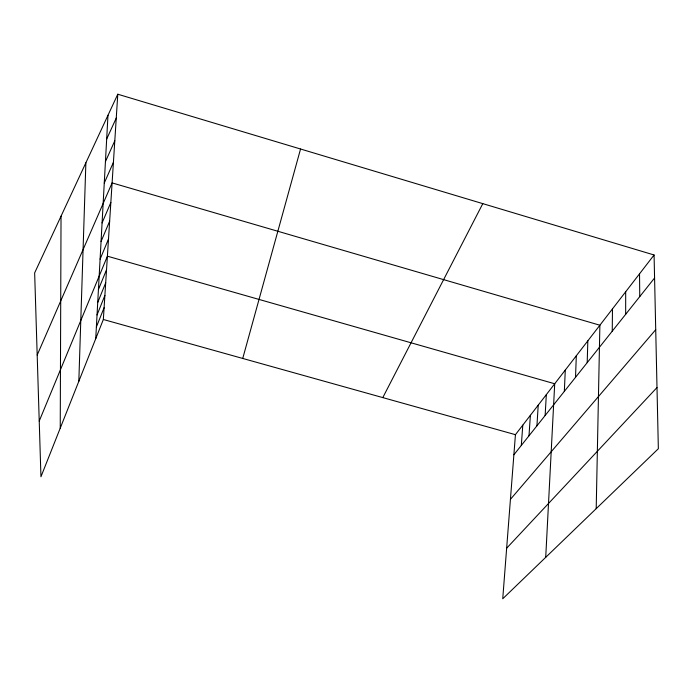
<?xml version="1.0" encoding="UTF-8"?>
<svg xmlns="http://www.w3.org/2000/svg" width="693" height="693" viewBox="0 0 693 693"><rect width="100%" height="100%" fill="white"/><g stroke="black" fill="none" stroke-linecap="round" stroke-linejoin="round"><path stroke-width="1.04" d="M625.666 314.31L625.684 291.779M60.239 428.161L61.036 216.181M612.24 331.185L612.482 308.887M596.205 508.653L599.878 325.225L112.101 182.9L37.188 355.041M587.205 362.638L587.829 340.835M78.829 381.306L85.871 162.803M575.519 377.33L576.316 355.769M564.336 391.38L565.289 370.062M545.72 557.337L554.712 383.766L107.406 256.185L39.232 421.067M95.738 338.678L107.978 115.289M545.131 415.514L546.327 394.629M536.928 425.823L538.218 405.145M117.784 94.222L34.65 272.895L40.948 476.775L103.344 319.49L117.784 94.222L654.071 254.981L658.35 448.726L502.737 598.778L515.436 434.676L654.071 254.981M528.993 435.793L530.379 415.306M521.309 445.443L522.791 425.147M242.732 358.454L300.554 149.012M96.37 327.018L104.106 307.675M97.037 314.951L104.886 295.461M97.722 302.46L105.7 282.822M98.432 289.527L106.531 269.742M100.095 259.182L108.498 239.085M101.065 241.476L109.641 221.206M102.079 222.921L110.845 202.495M104.262 183.073L113.418 162.344M105.44 161.625L114.795 140.774M106.67 139.059L116.251 118.096M382.796 397.6L482.796 203.638M513.885 454.773L654.573 277.988M510.438 499.341L655.717 329.695M506.652 548.206L656.999 387.552M103.344 319.49L515.436 434.676M639.526 273.822L639.76 296.595"/></g></svg>
